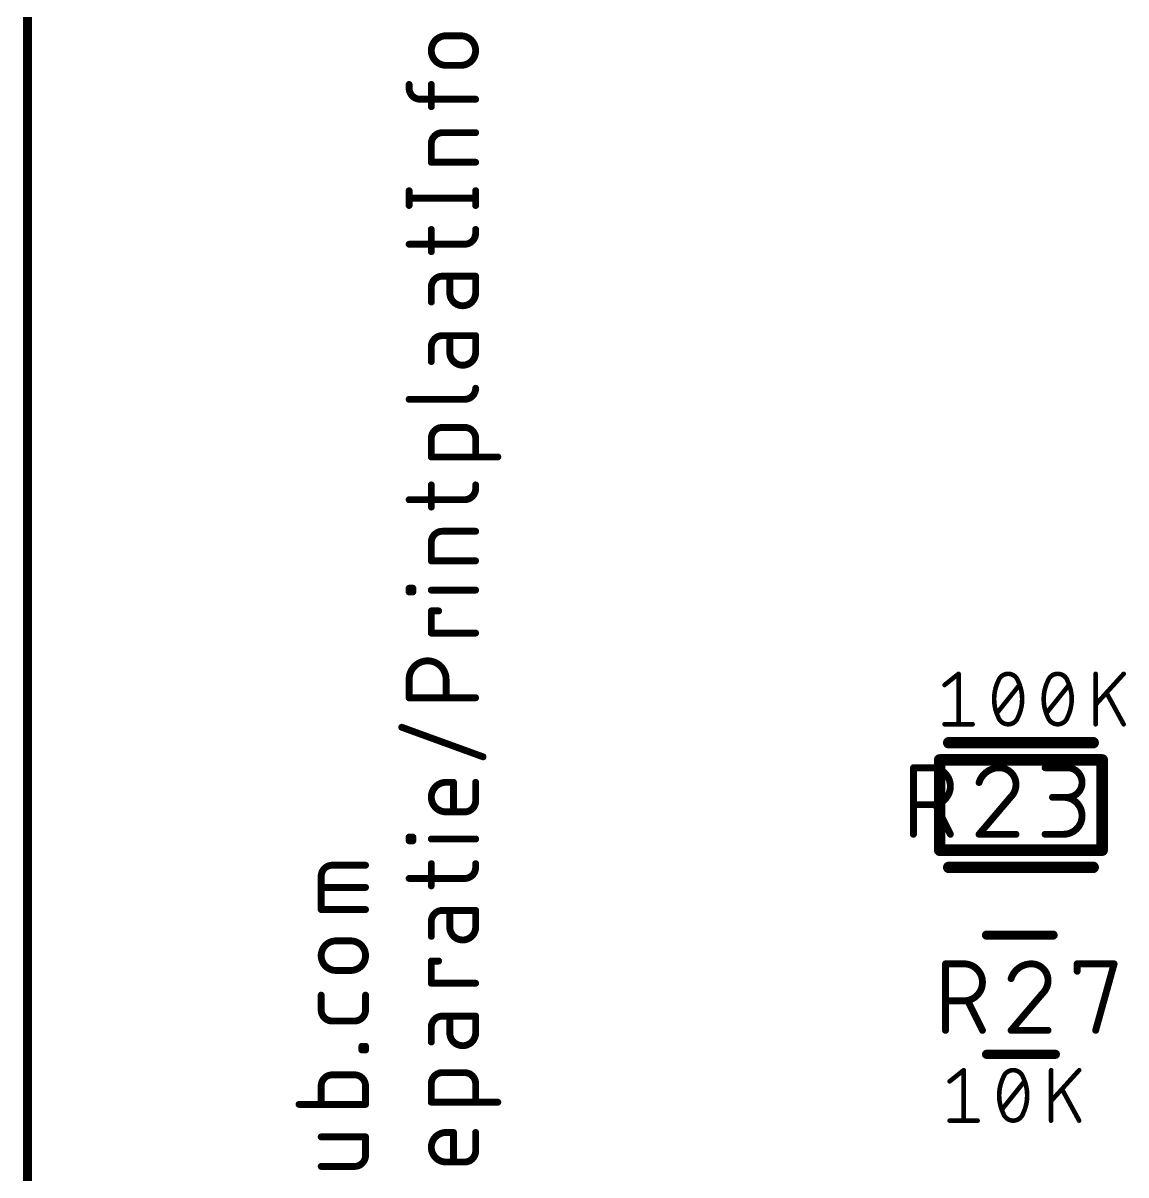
# Model space of a CAD drawing. Extents: x -0.1 to 70.1, y -0.1 to 54.
# Drawn here: x -0.05 to 12.16, y 13.45 to 26.21 of the extents above; entities that cross this region are included whole.
import ezdxf

# ---------------------------------------------------------------- set-up
doc = ezdxf.new("R2010")
doc.units = 0
for name, color, linetype in [('20', 31, 'CONTINUOUS'), ('21', 253, 'CONTINUOUS'), ('25', 253, 'CONTINUOUS'), ('27', 253, 'CONTINUOUS'), ('51', 253, 'CONTINUOUS')]:
    doc.layers.add(name, color=color, linetype=linetype)

msp = doc.modelspace()

# ---------------------------------------------------------------- linework, layer by layer
at = {"layer": '20', "const_width": 0.1}
msp.add_lwpolyline([(0, 49), (0, 5)], dxfattribs=at)
at = {"layer": '21', "const_width": 0.127}
for points in [[(10.2, 18.24), (11.8, 18.24)], [(10.2, 16.86), (11.8, 16.86)]]:
    msp.add_lwpolyline(points, dxfattribs=at)
at = {"layer": '21', "const_width": 0.0635}
for points in [[(10.2, 18.2718, 1), (10.2, 18.2083)], [(11.8, 18.2083, 1), (11.8, 18.2718)], [(10.2, 16.8917, 1), (10.2, 16.8283)], [(11.8, 16.8283, 1), (11.8, 16.8917)]]:
    msp.add_lwpolyline(points, format="xyb", dxfattribs=at)
at = {"layer": '25'}
for points, const_width in [([(4.6345, 26.0679, 1), (4.6345, 25.7405)], 0.0762), ([(4.6345, 26.0869, 1), (4.6345, 26.0488)], 0.0381), ([(4.6345, 26.0488, 1), (4.6345, 26.0869)], 0.0381), ([(4.7982, 25.7405, 1), (4.7982, 26.0679)], 0.0762), ([(4.7982, 26.0869, 1), (4.7982, 26.0488)], 0.0381), ([(4.7982, 26.0488, 1), (4.7982, 26.0869)], 0.0381), ([(4.6345, 25.7596, 1), (4.6345, 25.7215)], 0.0381), ([(4.6345, 25.7215, 1), (4.6345, 25.7596)], 0.0381), ([(4.7982, 25.7596, 1), (4.7982, 25.7215)], 0.0381), ([(4.7982, 25.7215, 1), (4.7982, 25.7596)], 0.0381), ([(4.2443, 25.529, 1), (4.2062, 25.529)], 0.0381), ([(4.2253, 25.4881, 0.4142), (4.3481, 25.3653)], 0.0762), ([(4.2443, 25.4881, 1), (4.2063, 25.4881)], 0.0381), ([(4.4899, 25.529, 1), (4.4518, 25.529)], 0.0381), ([(4.2062, 25.4881, 1), (4.2443, 25.4881)], 0.0381), ([(4.3481, 25.3844, 1), (4.3481, 25.3463)], 0.0381), ([(4.3481, 25.3463, 1), (4.3481, 25.3844)], 0.0381), ([(4.9619, 25.3463, 1), (4.9619, 25.3844)], 0.0381), ([(4.4518, 25.2835, 1), (4.4899, 25.2835)], 0.0381), ([(4.5936, 24.995, 0.4142), (4.4708, 24.8722)], 0.0762), ([(4.5936, 25.0141, 1), (4.5936, 24.976)], 0.0381), ([(4.5936, 24.9759, 1), (4.5936, 25.014)], 0.0381), ([(4.9619, 24.976, 1), (4.9619, 25.0141)], 0.0381), ([(4.4899, 24.8722, 1), (4.4518, 24.8722)], 0.0381), ([(4.4518, 24.8722, 1), (4.4899, 24.8722)], 0.0381), ([(4.4708, 24.6867, 1), (4.4708, 24.6486)], 0.0381), ([(4.4518, 24.6676, 1), (4.4899, 24.6676)], 0.0381), ([(4.9619, 24.6486, 1), (4.9619, 24.6867)], 0.0381), ([(4.2443, 24.3523, 1), (4.2062, 24.3523)], 0.0381), ([(4.9809, 24.3523, 1), (4.9428, 24.3523)], 0.0381), ([(4.2253, 24.2895, 1), (4.2253, 24.2514)], 0.0381), ([(4.9619, 24.2514, 1), (4.9619, 24.2895)], 0.0381), ([(4.2062, 24.1886, 1), (4.2443, 24.1886)], 0.0381), ([(4.9428, 24.1886, 1), (4.9809, 24.1886)], 0.0381), ([(4.4899, 23.9235, 1), (4.4518, 23.9235)], 0.0381), ([(4.8391, 23.7598, 0.4142), (4.9619, 23.8826)], 0.0762), ([(4.9809, 23.9235, 1), (4.9428, 23.9235)], 0.0381), ([(4.9809, 23.8826, 1), (4.9428, 23.8826)], 0.0381), ([(4.9428, 23.8826, 1), (4.9809, 23.8826)], 0.0381), ([(4.2253, 23.7789, 1), (4.2253, 23.7408)], 0.0381), ([(4.8391, 23.7789, 1), (4.8391, 23.7408)], 0.0381), ([(4.8391, 23.7408, 1), (4.8391, 23.7789)], 0.0381), ([(4.4518, 23.678, 1), (4.4899, 23.678)], 0.0381), ([(4.5936, 23.406, 0.4142), (4.4708, 23.2832)], 0.0762), ([(4.5936, 23.425, 1), (4.5936, 23.3869)], 0.0381), ([(4.5936, 23.3869, 1), (4.5936, 23.425)], 0.0381), ([(4.6945, 23.406, 1), (4.6564, 23.406)], 0.0381), ([(4.9809, 23.406, 1), (4.9428, 23.406)], 0.0381), ([(4.9619, 23.3869, 1), (4.9619, 23.425)], 0.0381), ([(4.4899, 23.2832, 1), (4.4518, 23.2832)], 0.0381), ([(4.4518, 23.2832, 1), (4.4899, 23.2832)], 0.0381), ([(4.6754, 23.2218, 1), (4.9619, 23.2218)], 0.0762), ([(4.6945, 23.2218, 1), (4.6564, 23.2218)], 0.0381), ([(4.6564, 23.2218, 1), (4.6945, 23.2218)], 0.0381), ([(4.9809, 23.2218, 1), (4.9428, 23.2218)], 0.0381), ([(4.9428, 23.2218, 1), (4.9809, 23.2218)], 0.0381), ([(4.4518, 23.1195, 1), (4.4899, 23.1195)], 0.0381), ([(4.5936, 22.7476, 0.4142), (4.4708, 22.6248)], 0.0762), ([(4.5936, 22.7666, 1), (4.5936, 22.7285)], 0.0381), ([(4.5936, 22.7285, 1), (4.5936, 22.7666)], 0.0381), ([(4.6945, 22.7476, 1), (4.6564, 22.7476)], 0.0381), ([(4.9809, 22.7476, 1), (4.9428, 22.7476)], 0.0381), ([(4.9619, 22.7285, 1), (4.9619, 22.7666)], 0.0381), ([(4.4899, 22.6248, 1), (4.4518, 22.6248)], 0.0381), ([(4.4518, 22.6248, 1), (4.4899, 22.6248)], 0.0381), ([(4.6754, 22.5634, 1), (4.9619, 22.5634)], 0.0762), ([(4.6945, 22.5634, 1), (4.6564, 22.5634)], 0.0381), ([(4.6564, 22.5634, 1), (4.6945, 22.5634)], 0.0381), ([(4.9809, 22.5634, 1), (4.9428, 22.5634)], 0.0381), ([(4.9428, 22.5634, 1), (4.9809, 22.5634)], 0.0381), ([(4.4518, 22.4611, 1), (4.4899, 22.4611)], 0.0381), ([(4.8391, 22.0425, 0.4142), (4.9619, 22.1652)], 0.0762), ([(4.9809, 22.1652, 1), (4.9428, 22.1652)], 0.0381), ([(4.2253, 22.0615, 1), (4.2253, 22.0234)], 0.0381), ([(4.8391, 22.0615, 1), (4.8391, 22.0234)], 0.0381), ([(4.8391, 22.0234, 1), (4.8391, 22.0615)], 0.0381), ([(4.5936, 21.7317, 0.4142), (4.4708, 21.6089)], 0.0762), ([(4.5936, 21.7507, 1), (4.5936, 21.7126)], 0.0381), ([(4.5936, 21.7126, 1), (4.5936, 21.7507)], 0.0381), ([(4.9619, 21.6089, 0.4142), (4.8391, 21.7317)], 0.0762), ([(4.8391, 21.7507, 1), (4.8391, 21.7126)], 0.0381), ([(4.8391, 21.7126, 1), (4.8391, 21.7507)], 0.0381), ([(4.4899, 21.6089, 1), (4.4518, 21.6089)], 0.0381), ([(4.4518, 21.6089, 1), (4.4899, 21.6089)], 0.0381), ([(4.9809, 21.6089, 1), (4.9428, 21.6089)], 0.0381), ([(4.9428, 21.6089, 1), (4.9809, 21.6089)], 0.0381), ([(4.4708, 21.4233, 1), (4.4708, 21.3852)], 0.0381), ([(5.2074, 21.3852, 1), (5.2074, 21.4233)], 0.0381), ([(4.4518, 21.4043, 1), (4.4899, 21.4043)], 0.0381), ([(4.9428, 21.4043, 1), (4.9809, 21.4043)], 0.0381), ([(4.4899, 21.095, 1), (4.4518, 21.095)], 0.0381), ([(4.8391, 20.9313, 0.4142), (4.9619, 21.0541)], 0.0762), ([(4.9809, 21.095, 1), (4.9428, 21.095)], 0.0381), ([(4.9809, 21.0541, 1), (4.9428, 21.0541)], 0.0381), ([(4.9428, 21.0541, 1), (4.9809, 21.0541)], 0.0381), ([(4.2253, 20.9504, 1), (4.2253, 20.9123)], 0.0381), ([(4.8391, 20.9504, 1), (4.8391, 20.9123)], 0.0381), ([(4.8391, 20.9123, 1), (4.8391, 20.9504)], 0.0381), ([(4.4518, 20.8495, 1), (4.4899, 20.8495)], 0.0381), ([(4.5936, 20.5815, 0.4142), (4.4708, 20.4588)], 0.0762), ([(4.5936, 20.6006, 1), (4.5936, 20.5625)], 0.0381), ([(4.5936, 20.5625, 1), (4.5936, 20.6006)], 0.0381), ([(4.9619, 20.5625, 1), (4.9619, 20.6006)], 0.0381), ([(4.4899, 20.4588, 1), (4.4518, 20.4588)], 0.0381), ([(4.4518, 20.4588, 1), (4.4899, 20.4588)], 0.0381), ([(4.4708, 20.2732, 1), (4.4708, 20.2351)], 0.0381), ([(4.9619, 20.2351, 1), (4.9619, 20.2732)], 0.0381), ([(4.4518, 20.2541, 1), (4.4899, 20.2541)], 0.0381), ([(4.2443, 19.9506, 1), (4.2062, 19.9506)], 0.0381), ([(4.2062, 19.9097, 1), (4.2443, 19.9097)], 0.0381), ([(4.2253, 19.9697, 1), (4.2253, 19.9316)], 0.0381), ([(4.2253, 19.9287, 1), (4.2253, 19.8906)], 0.0381), ([(4.2853, 19.9506, 1), (4.2472, 19.9506)], 0.0381), ([(4.2472, 19.9097, 1), (4.2853, 19.9097)], 0.0381), ([(4.2662, 19.9316, 1), (4.2662, 19.9697)], 0.0381), ([(4.2662, 19.8906, 1), (4.2662, 19.9287)], 0.0381), ([(4.4708, 19.9492, 1), (4.4708, 19.9111)], 0.0381), ([(4.9619, 19.9111, 1), (4.9619, 19.9492)], 0.0381), ([(4.4708, 19.7187, 1), (4.4708, 19.6806)], 0.0381), ([(4.4899, 19.6996, 1), (4.4518, 19.6996)], 0.0381), ([(4.5527, 19.6806, 1), (4.5527, 19.7187)], 0.0381), ([(4.4708, 19.4731, 1), (4.4708, 19.435)], 0.0381), ([(4.4518, 19.4541, 1), (4.4899, 19.4541)], 0.0381), ([(4.9619, 19.435, 1), (4.9619, 19.4731)], 0.0381), ([(4.6345, 18.9422, 1), (4.2253, 18.9422)], 0.0762), ([(4.2443, 18.9422, 1), (4.2062, 18.9422)], 0.0381), ([(4.2062, 18.9422, 1), (4.2443, 18.9422)], 0.0381), ([(4.6536, 18.9422, 1), (4.6155, 18.9422)], 0.0381), ([(4.6155, 18.9422, 1), (4.6536, 18.9422)], 0.0381), ([(4.2062, 18.7376, 1), (4.2443, 18.7376)], 0.0381), ([(4.2253, 18.7566, 1), (4.2253, 18.7185)], 0.0381), ([(4.6155, 18.7376, 1), (4.6536, 18.7376)], 0.0381), ([(4.9619, 18.7185, 1), (4.9619, 18.7566)], 0.0381), ([(4.15, 18.4293, 1), (4.1369, 18.3935)], 0.0381), ([(5.0372, 18.0661, 1), (5.0503, 18.1019)], 0.0381), ([(4.6345, 17.8018, 1), (4.6345, 17.4744)], 0.0762), ([(4.6345, 17.8208, 1), (4.6345, 17.7827)], 0.0381), ([(4.6345, 17.7827, 1), (4.6345, 17.8208)], 0.0381), ([(4.7354, 17.8018, 1), (4.6973, 17.8018)], 0.0381), ([(4.7164, 17.7827, 1), (4.7164, 17.8208)], 0.0381), ([(4.9809, 17.8018, 1), (4.9428, 17.8018)], 0.0381), ([(4.8391, 17.4744, 0.4142), (4.9619, 17.5971)], 0.0762), ([(4.9809, 17.5972, 1), (4.9428, 17.5971)], 0.0381), ([(4.9428, 17.5971, 1), (4.9809, 17.5971)], 0.0381), ([(4.6345, 17.4934, 1), (4.6345, 17.4553)], 0.0381), ([(4.6345, 17.4553, 1), (4.6345, 17.4934)], 0.0381), ([(4.6973, 17.4744, 1), (4.7354, 17.4744)], 0.0381), ([(4.8391, 17.4934, 1), (4.8391, 17.4553)], 0.0381), ([(4.8391, 17.4553, 1), (4.8391, 17.4934)], 0.0381), ([(4.2443, 17.1952, 1), (4.2062, 17.1952)], 0.0381), ([(4.2253, 17.2143, 1), (4.2253, 17.1762)], 0.0381), ([(4.2853, 17.1952, 1), (4.2472, 17.1952)], 0.0381), ([(4.2662, 17.1762, 1), (4.2662, 17.2143)], 0.0381), ([(4.2062, 17.1543, 1), (4.2443, 17.1543)], 0.0381), ([(4.2253, 17.1734, 1), (4.2253, 17.1353)], 0.0381), ([(4.2472, 17.1543, 1), (4.2853, 17.1543)], 0.0381), ([(4.2662, 17.1353, 1), (4.2662, 17.1734)], 0.0381), ([(4.4708, 17.1938, 1), (4.4708, 17.1557)], 0.0381), ([(4.9619, 17.1557, 1), (4.9619, 17.1938)], 0.0381), ([(3.3744, 16.8839, 0.4142), (3.2516, 16.7611)], 0.0762), ([(3.3744, 16.9029, 1), (3.3744, 16.8648)], 0.0381), ([(3.3744, 16.8648, 1), (3.3744, 16.9029)], 0.0381), ([(3.7427, 16.8648, 1), (3.7427, 16.9029)], 0.0381), ([(4.4899, 16.901, 1), (4.4518, 16.901)], 0.0381), ([(4.8391, 16.7373, 0.4142), (4.9619, 16.8601)], 0.0762), ([(4.9809, 16.901, 1), (4.9428, 16.901)], 0.0381), ([(4.9809, 16.8601, 1), (4.9428, 16.8601)], 0.0381), ([(4.9428, 16.8601, 1), (4.9809, 16.8601)], 0.0381), ([(3.2707, 16.7611, 1), (3.2326, 16.7611)], 0.0381), ([(3.2326, 16.7611, 1), (3.2707, 16.7611)], 0.0381), ([(4.2253, 16.7564, 1), (4.2253, 16.7183)], 0.0381), ([(4.8391, 16.7564, 1), (4.8391, 16.7183)], 0.0381), ([(4.8391, 16.7183, 1), (4.8391, 16.7564)], 0.0381), ([(3.2516, 16.6574, 1), (3.2516, 16.6193)], 0.0381), ([(3.7427, 16.6193, 1), (3.7427, 16.6574)], 0.0381), ([(4.4518, 16.6555, 1), (4.4899, 16.6555)], 0.0381), ([(3.2516, 16.4119, 1), (3.2516, 16.3738)], 0.0381), ([(3.2326, 16.3928, 1), (3.2707, 16.3928)], 0.0381), ([(3.7427, 16.3738, 1), (3.7427, 16.4119)], 0.0381), ([(4.5936, 16.3834, 0.4142), (4.4708, 16.2606)], 0.0762), ([(4.5936, 16.4025, 1), (4.5936, 16.3644)], 0.0381), ([(4.5936, 16.3644, 1), (4.5936, 16.4025)], 0.0381), ([(4.6945, 16.3834, 1), (4.6564, 16.3834)], 0.0381), ([(4.9809, 16.3834, 1), (4.9428, 16.3834)], 0.0381), ([(4.9619, 16.3644, 1), (4.9619, 16.4025)], 0.0381), ([(4.4899, 16.2606, 1), (4.4518, 16.2606)], 0.0381), ([(4.4518, 16.2606, 1), (4.4899, 16.2606)], 0.0381), ([(4.6754, 16.1993, 1), (4.9619, 16.1993)], 0.0762), ([(4.6945, 16.1993, 1), (4.6564, 16.1993)], 0.0381), ([(4.6564, 16.1993, 1), (4.6945, 16.1993)], 0.0381), ([(4.9809, 16.1993, 1), (4.9428, 16.1993)], 0.0381), ([(4.9428, 16.1993, 1), (4.9809, 16.1993)], 0.0381), ([(3.4153, 16.0461, 1), (3.4153, 15.7187)], 0.0762), ([(3.4153, 16.0652, 1), (3.4153, 16.0271)], 0.0381), ([(3.4153, 16.0271, 1), (3.4153, 16.0652)], 0.0381), ([(3.579, 16.0652, 1), (3.579, 16.0271)], 0.0381), ([(3.579, 15.7187, 1), (3.579, 16.0461)], 0.0762), ([(3.579, 16.0271, 1), (3.579, 16.0652)], 0.0381), ([(4.4518, 16.097, 1), (4.4899, 16.097)], 0.0381), ([(4.4708, 15.8416, 1), (4.4708, 15.8035)], 0.0381), ([(4.4899, 15.8226, 1), (4.4518, 15.8226)], 0.0381), ([(4.5527, 15.8035, 1), (4.5527, 15.8416)], 0.0381), ([(3.4153, 15.7378, 1), (3.4153, 15.6997)], 0.0381), ([(3.4153, 15.6997, 1), (3.4153, 15.7378)], 0.0381), ([(3.579, 15.7378, 1), (3.579, 15.6997)], 0.0381), ([(3.579, 15.6997, 1), (3.579, 15.7378)], 0.0381), ([(4.4708, 15.5961, 1), (4.4708, 15.558)], 0.0381), ([(4.4518, 15.5771, 1), (4.4899, 15.5771)], 0.0381), ([(4.9619, 15.558, 1), (4.9619, 15.5961)], 0.0381), ([(3.2707, 15.4453, 1), (3.2326, 15.4453)], 0.0381), ([(3.7618, 15.4453, 1), (3.7237, 15.4453)], 0.0381), ([(3.2516, 15.2816, 0.4142), (3.3744, 15.1588)], 0.0762), ([(3.2707, 15.2816, 1), (3.2326, 15.2816)], 0.0381), ([(3.6199, 15.1588, 0.4142), (3.7427, 15.2816)], 0.0762), ([(3.7618, 15.2816, 1), (3.7237, 15.2816)], 0.0381), ([(3.2326, 15.2816, 1), (3.2707, 15.2816)], 0.0381), ([(3.3744, 15.1779, 1), (3.3744, 15.1398)], 0.0381), ([(3.3744, 15.1398, 1), (3.3744, 15.1779)], 0.0381), ([(3.6199, 15.1779, 1), (3.6199, 15.1398)], 0.0381), ([(3.6199, 15.1398, 1), (3.6199, 15.1779)], 0.0381), ([(3.7237, 15.2816, 1), (3.7618, 15.2816)], 0.0381), ([(4.5936, 15.213, 0.4142), (4.4708, 15.0902)], 0.0762), ([(4.5936, 15.232, 1), (4.5936, 15.1939)], 0.0381), ([(4.5936, 15.1939, 1), (4.5936, 15.232)], 0.0381), ([(4.6945, 15.213, 1), (4.6564, 15.213)], 0.0381), ([(4.9809, 15.213, 1), (4.9428, 15.213)], 0.0381), ([(4.9619, 15.1939, 1), (4.9619, 15.232)], 0.0381), ([(4.4899, 15.0902, 1), (4.4518, 15.0902)], 0.0381), ([(4.4518, 15.0902, 1), (4.4899, 15.0902)], 0.0381), ([(4.6754, 15.0288, 1), (4.9619, 15.0288)], 0.0762), ([(4.6945, 15.0288, 1), (4.6564, 15.0288)], 0.0381), ([(4.9809, 15.0288, 1), (4.9428, 15.0288)], 0.0381), ([(4.4518, 14.9265, 1), (4.4899, 14.9265)], 0.0381), ([(4.6564, 15.0288, 1), (4.6945, 15.0288)], 0.0381), ([(4.9428, 15.0288, 1), (4.9809, 15.0288)], 0.0381), ([(3.7208, 14.8788, 1), (3.6827, 14.8788)], 0.0381), ([(3.7018, 14.8978, 1), (3.7018, 14.8597)], 0.0381), ([(3.7018, 14.8569, 1), (3.7018, 14.8188)], 0.0381), ([(3.6827, 14.8379, 1), (3.7208, 14.8379)], 0.0381), ([(3.7618, 14.8788, 1), (3.7237, 14.8788)], 0.0381), ([(3.7237, 14.8379, 1), (3.7618, 14.8379)], 0.0381), ([(3.7427, 14.8597, 1), (3.7427, 14.8978)], 0.0381), ([(3.7427, 14.8188, 1), (3.7427, 14.8569)], 0.0381), ([(3.3744, 14.5628, 0.4142), (3.2516, 14.44)], 0.0762), ([(3.3744, 14.5819, 1), (3.3744, 14.5438)], 0.0381), ([(3.3744, 14.5438, 1), (3.3744, 14.5819)], 0.0381), ([(3.7427, 14.44, 0.4142), (3.6199, 14.5628)], 0.0762), ([(3.6199, 14.5819, 1), (3.6199, 14.5438)], 0.0381), ([(3.6199, 14.5438, 1), (3.6199, 14.5819)], 0.0381), ([(4.5936, 14.5872, 0.4142), (4.4708, 14.4644)], 0.0762), ([(4.5936, 14.6062, 1), (4.5936, 14.5681)], 0.0381), ([(4.5936, 14.5681, 1), (4.5936, 14.6062)], 0.0381), ([(4.9619, 14.4644, 0.4142), (4.8391, 14.5872)], 0.0762), ([(4.8391, 14.6062, 1), (4.8391, 14.5681)], 0.0381), ([(4.8391, 14.5681, 1), (4.8391, 14.6062)], 0.0381), ([(3.2707, 14.44, 1), (3.2326, 14.44)], 0.0381), ([(3.2326, 14.44, 1), (3.2707, 14.44)], 0.0381), ([(3.7618, 14.44, 1), (3.7237, 14.44)], 0.0381), ([(3.7237, 14.44, 1), (3.7618, 14.44)], 0.0381), ([(4.4899, 14.4644, 1), (4.4518, 14.4644)], 0.0381), ([(4.4518, 14.4644, 1), (4.4899, 14.4644)], 0.0381), ([(4.9809, 14.4644, 1), (4.9428, 14.4644)], 0.0381), ([(4.9428, 14.4644, 1), (4.9809, 14.4644)], 0.0381), ([(4.4708, 14.2789, 1), (4.4708, 14.2408)], 0.0381), ([(5.2074, 14.2408, 1), (5.2074, 14.2789)], 0.0381), ([(3.0061, 14.2545, 1), (3.0061, 14.2164)], 0.0381), ([(3.2326, 14.2354, 1), (3.2707, 14.2354)], 0.0381), ([(3.7237, 14.2354, 1), (3.7618, 14.2354)], 0.0381), ([(3.7427, 14.2164, 1), (3.7427, 14.2545)], 0.0381), ([(4.4518, 14.2598, 1), (4.4899, 14.2598)], 0.0381), ([(4.9428, 14.2598, 1), (4.9809, 14.2598)], 0.0381), ([(3.2516, 13.895, 1), (3.2516, 13.8569)], 0.0381), ([(3.7618, 13.876, 1), (3.7237, 13.876)], 0.0381), ([(3.7427, 13.8569, 1), (3.7427, 13.895)], 0.0381), ([(4.6345, 13.9247, 1), (4.6345, 13.5974)], 0.0762), ([(4.6345, 13.9438, 1), (4.6345, 13.9057)], 0.0381), ([(4.6345, 13.9057, 1), (4.6345, 13.9438)], 0.0381), ([(4.7354, 13.9247, 1), (4.6973, 13.9247)], 0.0381), ([(4.7164, 13.9057, 1), (4.7164, 13.9438)], 0.0381), ([(4.9809, 13.9247, 1), (4.9428, 13.9247)], 0.0381), ([(3.6199, 13.5486, 0.4142), (3.7427, 13.6714)], 0.0762), ([(3.7617, 13.6714, 1), (3.7236, 13.6713)], 0.0381), ([(3.7237, 13.6714, 1), (3.7618, 13.6714)], 0.0381), ([(4.8391, 13.5974, 0.4142), (4.9619, 13.7201)], 0.0762), ([(4.9809, 13.7201, 1), (4.9428, 13.7201)], 0.0381), ([(4.9428, 13.7201, 1), (4.9809, 13.7201)], 0.0381), ([(3.2516, 13.5676, 1), (3.2516, 13.5295)], 0.0381), ([(3.6199, 13.5676, 1), (3.6199, 13.5295)], 0.0381), ([(3.6199, 13.5295, 1), (3.6199, 13.5676)], 0.0381), ([(4.6345, 13.6164, 1), (4.6345, 13.5783)], 0.0381), ([(4.6345, 13.5783, 1), (4.6345, 13.6164)], 0.0381), ([(4.6973, 13.5974, 1), (4.7354, 13.5974)], 0.0381), ([(4.8391, 13.6164, 1), (4.8391, 13.5783)], 0.0381), ([(4.8391, 13.5783, 1), (4.8391, 13.6164)], 0.0381)]:
    msp.add_lwpolyline(points, format="xyb", dxfattribs=dict(at, const_width=const_width))
at = {"layer": '25', "const_width": 0.0762}
for points in [[(4.6345, 26.0679), (4.7982, 26.0679)], [(4.7982, 25.7405), (4.6345, 25.7405)], [(4.2253, 25.4881), (4.2253, 25.529)], [(4.4708, 25.2835), (4.4708, 25.529)], [(4.9619, 25.3653), (4.3481, 25.3653)], [(4.5936, 24.995), (4.9619, 24.995)], [(4.4708, 24.6676), (4.4708, 24.8722)], [(4.9619, 24.6676), (4.4708, 24.6676)], [(4.2253, 24.1886), (4.2253, 24.3523)], [(4.9619, 24.1886), (4.9619, 24.3523)], [(4.2253, 24.2705), (4.9619, 24.2705)], [(4.4708, 23.678), (4.4708, 23.9235)], [(4.9619, 23.8826), (4.9619, 23.9235)], [(4.2253, 23.7598), (4.8391, 23.7598)], [(4.9619, 23.406), (4.5936, 23.406)], [(4.6754, 23.406), (4.6754, 23.2218)], [(4.9619, 23.2218), (4.9619, 23.406)], [(4.4708, 23.2832), (4.4708, 23.1195)], [(4.9619, 22.7476), (4.5936, 22.7476)], [(4.6754, 22.7476), (4.6754, 22.5634)], [(4.9619, 22.5634), (4.9619, 22.7476)], [(4.4708, 22.6248), (4.4708, 22.4611)], [(4.2253, 22.0425), (4.8391, 22.0425)], [(4.5936, 21.7317), (4.8391, 21.7317)], [(4.4708, 21.4043), (4.4708, 21.6089)], [(4.9619, 21.6089), (4.9619, 21.4043)], [(5.2074, 21.4043), (4.4708, 21.4043)], [(4.4708, 20.8495), (4.4708, 21.095)], [(4.9619, 21.0541), (4.9619, 21.095)], [(4.2253, 20.9313), (4.8391, 20.9313)], [(4.5936, 20.5815), (4.9619, 20.5815)], [(4.4708, 20.2541), (4.4708, 20.4588)], [(4.9619, 20.2541), (4.4708, 20.2541)], [(4.2253, 19.9097), (4.2253, 19.9506)], [(4.2253, 19.9506), (4.2662, 19.9506)], [(4.2662, 19.9097), (4.2253, 19.9097)], [(4.2662, 19.9506), (4.2662, 19.9097)], [(4.9619, 19.9302), (4.4708, 19.9302)], [(4.4708, 19.4541), (4.4708, 19.6996)], [(4.4708, 19.6996), (4.5527, 19.6996)], [(4.9619, 19.4541), (4.4708, 19.4541)], [(4.2253, 18.7376), (4.2253, 18.9422)], [(4.6345, 18.9422), (4.6345, 18.7376)], [(4.9619, 18.7376), (4.2253, 18.7376)], [(5.0437, 18.084), (4.1435, 18.4114)], [(4.6345, 17.8018), (4.7164, 17.8018)], [(4.7164, 17.8018), (4.7164, 17.4744)], [(4.9619, 17.8018), (4.9619, 17.5971)], [(4.8391, 17.4744), (4.6345, 17.4744)], [(4.2253, 17.1543), (4.2253, 17.1952)], [(4.2253, 17.1952), (4.2662, 17.1952)], [(4.2662, 17.1952), (4.2662, 17.1543)], [(4.2662, 17.1543), (4.2253, 17.1543)], [(4.9619, 17.1748), (4.4708, 17.1748)], [(3.3744, 16.8839), (3.7427, 16.8839)], [(4.4708, 16.6555), (4.4708, 16.901)], [(4.9619, 16.8601), (4.9619, 16.901)], [(3.2516, 16.3928), (3.2516, 16.7611)], [(4.2253, 16.7373), (4.8391, 16.7373)], [(3.7427, 16.6383), (3.2516, 16.6383)], [(3.7427, 16.3928), (3.2516, 16.3928)], [(4.9619, 16.3834), (4.5936, 16.3834)], [(4.6754, 16.3834), (4.6754, 16.1993)], [(4.9619, 16.1993), (4.9619, 16.3834)], [(4.4708, 16.2606), (4.4708, 16.097)], [(3.4153, 16.0461), (3.579, 16.0461)], [(4.4708, 15.5771), (4.4708, 15.8226)], [(4.4708, 15.8226), (4.5527, 15.8226)], [(3.579, 15.7187), (3.4153, 15.7187)], [(4.9619, 15.5771), (4.4708, 15.5771)], [(3.2516, 15.2816), (3.2516, 15.4453)], [(3.7427, 15.4453), (3.7427, 15.2816)], [(3.6199, 15.1588), (3.3744, 15.1588)], [(4.9619, 15.213), (4.5936, 15.213)], [(4.6754, 15.213), (4.6754, 15.0288)], [(4.9619, 15.0288), (4.9619, 15.213)], [(4.4708, 15.0902), (4.4708, 14.9265)], [(3.7018, 14.8379), (3.7018, 14.8788)], [(3.7018, 14.8788), (3.7427, 14.8788)], [(3.7427, 14.8379), (3.7018, 14.8379)], [(3.7427, 14.8788), (3.7427, 14.8379)], [(3.6199, 14.5628), (3.3744, 14.5628)], [(4.5936, 14.5872), (4.8391, 14.5872)], [(3.2516, 14.44), (3.2516, 14.2354)], [(3.7427, 14.2354), (3.7427, 14.44)], [(4.4708, 14.2598), (4.4708, 14.4644)], [(4.9619, 14.4644), (4.9619, 14.2598)], [(5.2074, 14.2598), (4.4708, 14.2598)], [(3.0061, 14.2354), (3.7427, 14.2354)], [(3.7427, 13.876), (3.2516, 13.876)], [(3.7427, 13.6714), (3.7427, 13.876)], [(4.6345, 13.9247), (4.7164, 13.9247)], [(4.7164, 13.9247), (4.7164, 13.5974)], [(4.9619, 13.9247), (4.9619, 13.7201)], [(3.2516, 13.5486), (3.6199, 13.5486)], [(4.8391, 13.5974), (4.6345, 13.5974)]]:
    msp.add_lwpolyline(points, dxfattribs=at)
at = {"layer": '27'}
for points, const_width in [([(10.1546, 18.8791), (10.3098, 19.0033)], 0.0508), ([(10.3098, 19.0033), (10.3098, 18.4445)], 0.0508), ([(11.8271, 18.4445), (11.8271, 19.0033)], 0.0508), ([(12.1376, 19.0033), (11.8271, 18.6618)], 0.0508), ([(10.7343, 18.5686), (10.9827, 18.8791)], 0.0508), ([(11.2829, 18.5686), (11.5313, 18.8791)], 0.0508), ([(12.1376, 18.4445), (11.9513, 18.786)], 0.0508), ([(10.1546, 18.4445), (10.4651, 18.4445)], 0.0508), ([(9.8097, 17.2264), (9.8097, 17.963)], 0.0762), ([(9.8097, 17.963), (10.0143, 17.963)], 0.0762), ([(11.2676, 17.963), (11.5132, 17.963)], 0.0762), ([(10.884, 17.6357), (10.5361, 17.2264)], 0.0762), ([(11.5132, 17.6357), (11.3495, 17.6357)], 0.0762), ([(10.0143, 17.5538), (9.8097, 17.5538)], 0.0762), ([(10.2189, 17.2264), (10.0553, 17.5538)], 0.0762), ([(10.5361, 17.2264), (10.9453, 17.2264)], 0.0762), ([(11.2676, 17.2264), (11.4723, 17.2264)], 0.0762), ([(10.1648, 15.0553), (10.1648, 15.7919)], 0.0762), ([(10.1648, 15.7919), (10.3694, 15.7919)], 0.0762), ([(11.6227, 15.7101), (11.6227, 15.7919)], 0.0762), ([(11.6227, 15.7919), (12.0319, 15.7919)], 0.0762), ([(12.0319, 15.7919), (11.8273, 15.0553)], 0.0762), ([(11.239, 15.4645), (10.8912, 15.0553)], 0.0762), ([(10.3694, 15.3827), (10.1648, 15.3827)], 0.0762), ([(10.574, 15.0553), (10.4103, 15.3827)], 0.0762), ([(10.8912, 15.0553), (11.3004, 15.0553)], 0.0762), ([(10.2103, 14.4904), (10.3655, 14.6146)], 0.0508), ([(10.3655, 14.6146), (10.3655, 14.0558)], 0.0508), ([(11.3342, 14.0558), (11.3342, 14.6146)], 0.0508), ([(11.6446, 14.6146), (11.3342, 14.2731)], 0.0508), ([(10.79, 14.18), (11.0383, 14.4904)], 0.0508), ([(11.6446, 14.0558), (11.4583, 14.3973)], 0.0508), ([(10.2103, 14.0558), (10.5207, 14.0558)], 0.0508)]:
    msp.add_lwpolyline(points, dxfattribs=dict(at, const_width=const_width))
for points, const_width in [([(10.3225, 19.0033, 1), (10.2971, 19.0033)], 0.0254), ([(10.3178, 18.9934, 1), (10.3019, 19.0132)], 0.0254), ([(10.8585, 19.0033, 0.3205), (10.7498, 18.9257)], 0.0508), ([(10.9671, 18.9257, 0.3205), (10.8585, 19.0033)], 0.0508), ([(10.8585, 19.016, 1), (10.8585, 18.9906)], 0.0254), ([(10.8585, 18.9906, 1), (10.8585, 19.016)], 0.0254), ([(11.4071, 19.0033, 0.3205), (11.2985, 18.9257)], 0.0508), ([(11.5158, 18.9257, 0.3205), (11.4071, 19.0033)], 0.0508), ([(11.4071, 19.016, 1), (11.4071, 18.9906)], 0.0254), ([(11.4071, 18.9906, 1), (11.4071, 19.016)], 0.0254), ([(11.8398, 19.0033, 1), (11.8144, 19.0033)], 0.0254), ([(12.147, 18.9947, 1), (12.1282, 19.0118)], 0.0254), ([(10.1467, 18.889, 1), (10.1626, 18.8692)], 0.0254), ([(10.7498, 18.9257, 0.1139), (10.7033, 18.7239)], 0.0508), ([(10.7378, 18.9298, 1), (10.7618, 18.9215)], 0.0254), ([(10.7612, 18.9201, 1), (10.7384, 18.9312)], 0.0254), ([(11.0137, 18.7239, 0.1139), (10.9671, 18.9257)], 0.0508), ([(10.9785, 18.9312, 1), (10.9557, 18.9201)], 0.0254), ([(10.9551, 18.9215, 1), (10.9791, 18.9298)], 0.0254), ([(10.9926, 18.8712, 1), (10.9727, 18.887)], 0.0254), ([(11.2985, 18.9257, 0.1139), (11.2519, 18.7239)], 0.0508), ([(11.2864, 18.9298, 1), (11.3105, 18.9215)], 0.0254), ([(11.3099, 18.9201, 1), (11.287, 18.9312)], 0.0254), ([(11.5623, 18.7239, 0.1139), (11.5158, 18.9257)], 0.0508), ([(11.5272, 18.9312, 1), (11.5044, 18.9201)], 0.0254), ([(11.5038, 18.9215, 1), (11.5278, 18.9298)], 0.0254), ([(11.5412, 18.8712, 1), (11.5214, 18.887)], 0.0254), ([(11.9624, 18.792, 1), (11.9401, 18.7799)], 0.0254), ([(10.7033, 18.7239, 0.1139), (10.7498, 18.5221)], 0.0508), ([(10.716, 18.7239, 1), (10.6906, 18.7239)], 0.0254), ([(10.6906, 18.7239, 1), (10.716, 18.7239)], 0.0254), ([(10.9671, 18.5221, 0.1139), (11.0137, 18.7239)], 0.0508), ([(11.0264, 18.7239, 1), (11.001, 18.7239)], 0.0254), ([(11.001, 18.7239, 1), (11.0264, 18.7239)], 0.0254), ([(11.2519, 18.7239, 0.1139), (11.2985, 18.5221)], 0.0508), ([(11.2646, 18.7239, 1), (11.2392, 18.7239)], 0.0254), ([(11.2392, 18.7239, 1), (11.2646, 18.7239)], 0.0254), ([(11.5158, 18.5221, 0.1139), (11.5623, 18.7239)], 0.0508), ([(11.575, 18.7239, 1), (11.5496, 18.7239)], 0.0254), ([(11.5496, 18.7239, 1), (11.575, 18.7239)], 0.0254), ([(11.8177, 18.6703, 1), (11.8365, 18.6532)], 0.0254), ([(10.7244, 18.5766, 1), (10.7442, 18.5607)], 0.0254), ([(10.7498, 18.5221, 0.3205), (10.8585, 18.4445)], 0.0508), ([(10.7618, 18.5262, 1), (10.7378, 18.518)], 0.0254), ([(10.7384, 18.5165, 1), (10.7612, 18.5276)], 0.0254), ([(10.8585, 18.4445, 0.3205), (10.9671, 18.5221)], 0.0508), ([(10.9557, 18.5276, 1), (10.9785, 18.5165)], 0.0254), ([(10.9791, 18.518, 1), (10.9551, 18.5262)], 0.0254), ([(11.273, 18.5766, 1), (11.2929, 18.5607)], 0.0254), ([(11.3105, 18.5262, 1), (11.2864, 18.518)], 0.0254), ([(11.2985, 18.5221, 0.3205), (11.4071, 18.4445)], 0.0508), ([(11.287, 18.5165, 1), (11.3099, 18.5276)], 0.0254), ([(11.4071, 18.4445, 0.3205), (11.5158, 18.5221)], 0.0508), ([(11.5044, 18.5276, 1), (11.5272, 18.5165)], 0.0254), ([(11.5278, 18.518, 1), (11.5038, 18.5262)], 0.0254), ([(10.1546, 18.4572, 1), (10.1546, 18.4318)], 0.0254), ([(10.2971, 18.4445, 1), (10.3225, 18.4445)], 0.0254), ([(10.4651, 18.4318, 1), (10.4651, 18.4572)], 0.0254), ([(10.8585, 18.4572, 1), (10.8585, 18.4318)], 0.0254), ([(10.8585, 18.4318, 1), (10.8585, 18.4572)], 0.0254), ([(11.4071, 18.4572, 1), (11.4071, 18.4318)], 0.0254), ([(11.4071, 18.4318, 1), (11.4071, 18.4572)], 0.0254), ([(11.8144, 18.4445, 1), (11.8398, 18.4445)], 0.0254), ([(12.1264, 18.4384, 1), (12.1487, 18.4506)], 0.0254), ([(9.8288, 17.963, 1), (9.7907, 17.963)], 0.0381), ([(9.8097, 17.9821, 1), (9.8097, 17.944)], 0.0381), ([(10.0143, 17.5538, 1), (10.0143, 17.963)], 0.0762), ([(10.0143, 17.9821, 1), (10.0143, 17.944)], 0.0381), ([(10.0143, 17.944, 1), (10.0143, 17.9821)], 0.0381), ([(10.7612, 17.963, 0.3252), (10.5361, 17.7994)], 0.0762), ([(10.9453, 17.7789, 0.4142), (10.7612, 17.963)], 0.0762), ([(10.7612, 17.9821, 1), (10.7612, 17.944)], 0.0381), ([(10.7612, 17.944, 1), (10.7612, 17.9821)], 0.0381), ([(11.2676, 17.9821, 1), (11.2676, 17.944)], 0.0381), ([(11.5132, 17.6357, 1), (11.5132, 17.963)], 0.0762), ([(11.5132, 17.9821, 1), (11.5132, 17.944)], 0.0381), ([(11.5132, 17.944, 1), (11.5132, 17.9821)], 0.0381), ([(10.518, 17.8052, 1), (10.5542, 17.7935)], 0.0381), ([(10.884, 17.6357, 0.2053), (10.9453, 17.7789)], 0.0762), ([(10.9644, 17.7789, 1), (10.9263, 17.7789)], 0.0381), ([(10.9263, 17.7789, 1), (10.9644, 17.7789)], 0.0381), ([(10.8708, 17.6495, 1), (10.8971, 17.6219)], 0.0381), ([(10.8985, 17.6233, 1), (10.8694, 17.648)], 0.0381), ([(11.3495, 17.6547, 1), (11.3495, 17.6166)], 0.0381), ([(11.4723, 17.2264, 1), (11.4723, 17.6357)], 0.0762), ([(11.4723, 17.6547, 1), (11.4723, 17.6166)], 0.0381), ([(11.5132, 17.6547, 1), (11.5132, 17.6166)], 0.0381), ([(11.5132, 17.6166, 1), (11.5132, 17.6547)], 0.0381), ([(9.8097, 17.5729, 1), (9.8097, 17.5348)], 0.0381), ([(10.0143, 17.5729, 1), (10.0143, 17.5348)], 0.0381), ([(10.0143, 17.5348, 1), (10.0143, 17.5729)], 0.0381), ([(10.0723, 17.5623, 1), (10.0382, 17.5453)], 0.0381), ([(9.7907, 17.2264, 1), (9.8288, 17.2264)], 0.0381), ([(10.2019, 17.2179, 1), (10.236, 17.235)], 0.0381), ([(10.5361, 17.2455, 1), (10.5361, 17.2074)], 0.0381), ([(10.5216, 17.2388, 1), (10.5506, 17.2141)], 0.0381), ([(10.9453, 17.2074, 1), (10.9453, 17.2455)], 0.0381), ([(11.2676, 17.2455, 1), (11.2676, 17.2074)], 0.0381), ([(11.4723, 17.2455, 1), (11.4723, 17.2074)], 0.0381), ([(11.4723, 17.2074, 1), (11.4723, 17.2455)], 0.0381), ([(10.1838, 15.7919, 1), (10.1457, 15.7919)], 0.0381), ([(10.1648, 15.811, 1), (10.1648, 15.7729)], 0.0381), ([(10.3694, 15.3827, 1), (10.3694, 15.7919)], 0.0762), ([(10.3694, 15.811, 1), (10.3694, 15.7729)], 0.0381), ([(10.3694, 15.7729, 1), (10.3694, 15.811)], 0.0381), ([(11.1162, 15.7919, 0.3252), (10.8912, 15.6282)], 0.0762), ([(11.3004, 15.6078, 0.4142), (11.1162, 15.7919)], 0.0762), ([(11.1162, 15.811, 1), (11.1162, 15.7729)], 0.0381), ([(11.1162, 15.7729, 1), (11.1162, 15.8109)], 0.0381), ([(11.6417, 15.7919, 1), (11.6036, 15.7919)], 0.0381), ([(11.6227, 15.811, 1), (11.6227, 15.7729)], 0.0381), ([(12.0503, 15.7868, 1), (12.0135, 15.797)], 0.0381), ([(12.0319, 15.7729, 1), (12.0319, 15.811)], 0.0381), ([(11.6036, 15.7101, 1), (11.6417, 15.7101)], 0.0381), ([(10.873, 15.6341, 1), (10.9093, 15.6223)], 0.0381), ([(11.239, 15.4645, 0.2053), (11.3004, 15.6078)], 0.0762), ([(11.3194, 15.6077, 1), (11.2813, 15.6078)], 0.0381), ([(11.2813, 15.6078, 1), (11.3194, 15.6078)], 0.0381), ([(11.2259, 15.4783, 1), (11.2521, 15.4507)], 0.0381), ([(11.2535, 15.4522, 1), (11.2245, 15.4769)], 0.0381), ([(10.1648, 15.4017, 1), (10.1648, 15.3636)], 0.0381), ([(10.3694, 15.4017, 1), (10.3694, 15.3636)], 0.0381), ([(10.3694, 15.3636, 1), (10.3694, 15.4017)], 0.0381), ([(10.4273, 15.3912, 1), (10.3932, 15.3742)], 0.0381), ([(10.1457, 15.0553, 1), (10.1838, 15.0553)], 0.0381), ([(10.5569, 15.0468, 1), (10.591, 15.0638)], 0.0381), ([(10.8766, 15.0676, 1), (10.9057, 15.043)], 0.0381), ([(10.8912, 15.0744, 1), (10.8912, 15.0363)], 0.0381), ([(11.3004, 15.0363, 1), (11.3004, 15.0744)], 0.0381), ([(11.8089, 15.0604, 1), (11.8456, 15.0502)], 0.0381), ([(10.3782, 14.6146, 1), (10.3528, 14.6146)], 0.0254), ([(10.3735, 14.6047, 1), (10.3576, 14.6245)], 0.0254), ([(10.8055, 14.537, 0.1139), (10.7589, 14.3352)], 0.0508), ([(10.9142, 14.6146, 0.3205), (10.8055, 14.537)], 0.0508), ([(10.7935, 14.5411, 1), (10.8175, 14.5329)], 0.0254), ([(10.8169, 14.5314, 1), (10.7941, 14.5426)], 0.0254), ([(11.0228, 14.537, 0.3205), (10.9142, 14.6146)], 0.0508), ([(10.9142, 14.6273, 1), (10.9142, 14.6019)], 0.0254), ([(10.9142, 14.6019, 1), (10.9142, 14.6273)], 0.0254), ([(11.0694, 14.3352, 0.1139), (11.0228, 14.537)], 0.0508), ([(11.0342, 14.5426, 1), (11.0114, 14.5314)], 0.0254), ([(11.0108, 14.5329, 1), (11.0348, 14.5411)], 0.0254), ([(11.3469, 14.6146, 1), (11.3215, 14.6146)], 0.0254), ([(11.654, 14.6061, 1), (11.6352, 14.6231)], 0.0254), ([(10.2024, 14.5003, 1), (10.2182, 14.4805)], 0.0254), ([(11.0483, 14.4825, 1), (11.0284, 14.4984)], 0.0254), ([(11.4695, 14.4034, 1), (11.4472, 14.3912)], 0.0254), ([(10.7589, 14.3352, 0.1139), (10.8055, 14.1334)], 0.0508), ([(10.7716, 14.3352, 1), (10.7462, 14.3352)], 0.0254), ([(10.7462, 14.3352, 1), (10.7716, 14.3352)], 0.0254), ([(11.0228, 14.1334, 0.1139), (11.0694, 14.3352)], 0.0508), ([(11.0821, 14.3352, 1), (11.0567, 14.3352)], 0.0254), ([(11.0567, 14.3352, 1), (11.0821, 14.3352)], 0.0254), ([(11.3248, 14.2817, 1), (11.3436, 14.2646)], 0.0254), ([(10.7801, 14.1879, 1), (10.7999, 14.172)], 0.0254), ([(10.8055, 14.1334, 0.3205), (10.9142, 14.0558)], 0.0508), ([(10.8175, 14.1375, 1), (10.7935, 14.1293)], 0.0254), ([(10.9142, 14.0558, 0.3205), (11.0228, 14.1334)], 0.0508), ([(11.0348, 14.1293, 1), (11.0108, 14.1375)], 0.0254), ([(10.2103, 14.0685, 1), (10.2103, 14.0431)], 0.0254), ([(10.3528, 14.0558, 1), (10.3782, 14.0558)], 0.0254), ([(10.5207, 14.0431, 1), (10.5207, 14.0685)], 0.0254), ([(10.7941, 14.1278, 1), (10.8169, 14.139)], 0.0254), ([(10.9142, 14.0685, 1), (10.9142, 14.0431)], 0.0254), ([(10.9142, 14.0431, 1), (10.9142, 14.0685)], 0.0254), ([(11.0114, 14.139, 1), (11.0342, 14.1278)], 0.0254), ([(11.3215, 14.0558, 1), (11.3469, 14.0558)], 0.0254), ([(11.6335, 14.0497, 1), (11.6557, 14.0619)], 0.0254)]:
    msp.add_lwpolyline(points, format="xyb", dxfattribs=dict(at, const_width=const_width))
at = {"layer": '51'}
for points, const_width in [([(10.1318, 18.05, 1), (10.0682, 18.05)], 0.0635), ([(10.1, 18.0817, 1), (10.1, 18.0183)], 0.0635), ([(11.9318, 18.05, 1), (11.8682, 18.05)], 0.0635), ([(11.9, 18.0183, 1), (11.9, 18.0817)], 0.0635), ([(10.1, 17.0817, 1), (10.1, 17.0183)], 0.0635), ([(11.9, 17.0183, 1), (11.9, 17.0817)], 0.0635), ([(10.0682, 17.05, 1), (10.1318, 17.05)], 0.0635), ([(11.8682, 17.05, 1), (11.9318, 17.05)], 0.0635), ([(10.619, 16.1354, 1), (10.619, 16.0846)], 0.0508), ([(11.356, 16.0846, 1), (11.356, 16.1354)], 0.0508), ([(10.619, 14.8154, 1), (10.619, 14.7646)], 0.0508), ([(11.381, 14.7646, 1), (11.381, 14.8154)], 0.0508)]:
    msp.add_lwpolyline(points, format="xyb", dxfattribs=dict(at, const_width=const_width))
for points, const_width in [([(10.1, 18.05), (11.9, 18.05)], 0.127), ([(10.1, 18.05), (10.1, 17.05)], 0.127), ([(11.9, 18.05), (11.9, 17.05)], 0.127), ([(10.1, 17.05), (11.9, 17.05)], 0.127), ([(11.356, 16.11), (10.619, 16.11)], 0.1016), ([(11.381, 14.79), (10.619, 14.79)], 0.1016)]:
    msp.add_lwpolyline(points, dxfattribs=dict(at, const_width=const_width))

doc.saveas('drawing.dxf')
